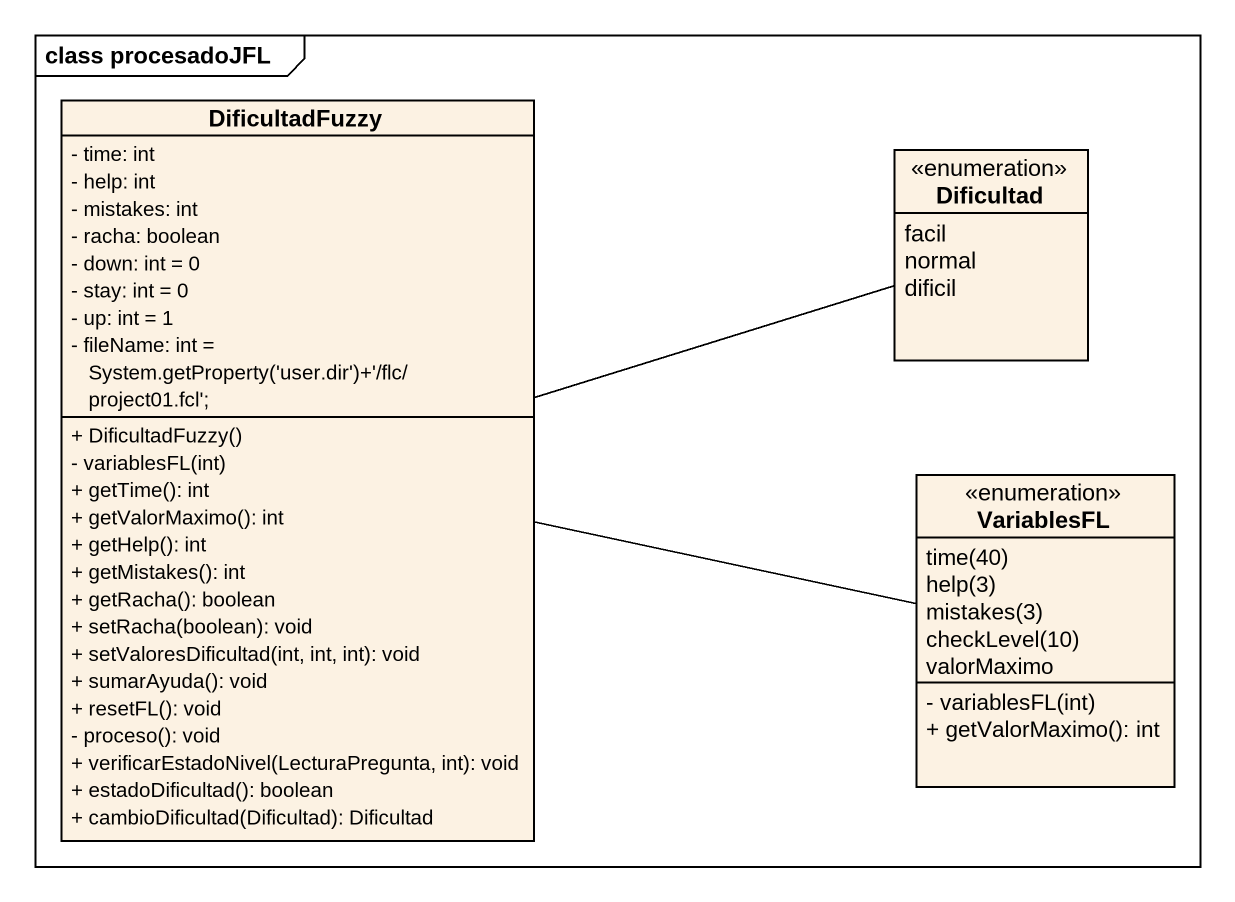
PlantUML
@startuml
mainframe class procesadoJFL
hide circle
hide empty members
skinparam classAttributeIconSize 0
class DificultadFuzzy {
  - time: int
  - help: int
  - mistakes: int
  - racha: boolean
  - down: int = 0
  - stay: int = 0
  - up: int = 1
  {field} - fileName: int = System.getProperty('user.dir')+'/flc/project01.fcl';
  + DificultadFuzzy()
  - variablesFL(int)
  + getTime(): int
  + getValorMaximo(): int
  + getHelp(): int
  + getMistakes(): int
  + getRacha(): boolean
  + setRacha(boolean): void
  + setValoresDificultad(int, int, int): void
  + sumarAyuda(): void
  + resetFL(): void
  - proceso(): void
  + verificarEstadoNivel(LecturaPregunta, int): void
  + estadoDificultad(): boolean
  + cambioDificultad(Dificultad): Dificultad
}
enum Dificultad {
  facil
  normal
  dificil
}
enum VariablesFL {
  {field} time(40)
  {field} help(3)
  {field} mistakes(3)
  {field} checkLevel(10)
  valorMaximo
  - variablesFL(int)
  + getValorMaximo(): int
}
DificultadFuzzy -right- Dificultad
DificultadFuzzy -right- VariablesFL
@enduml
